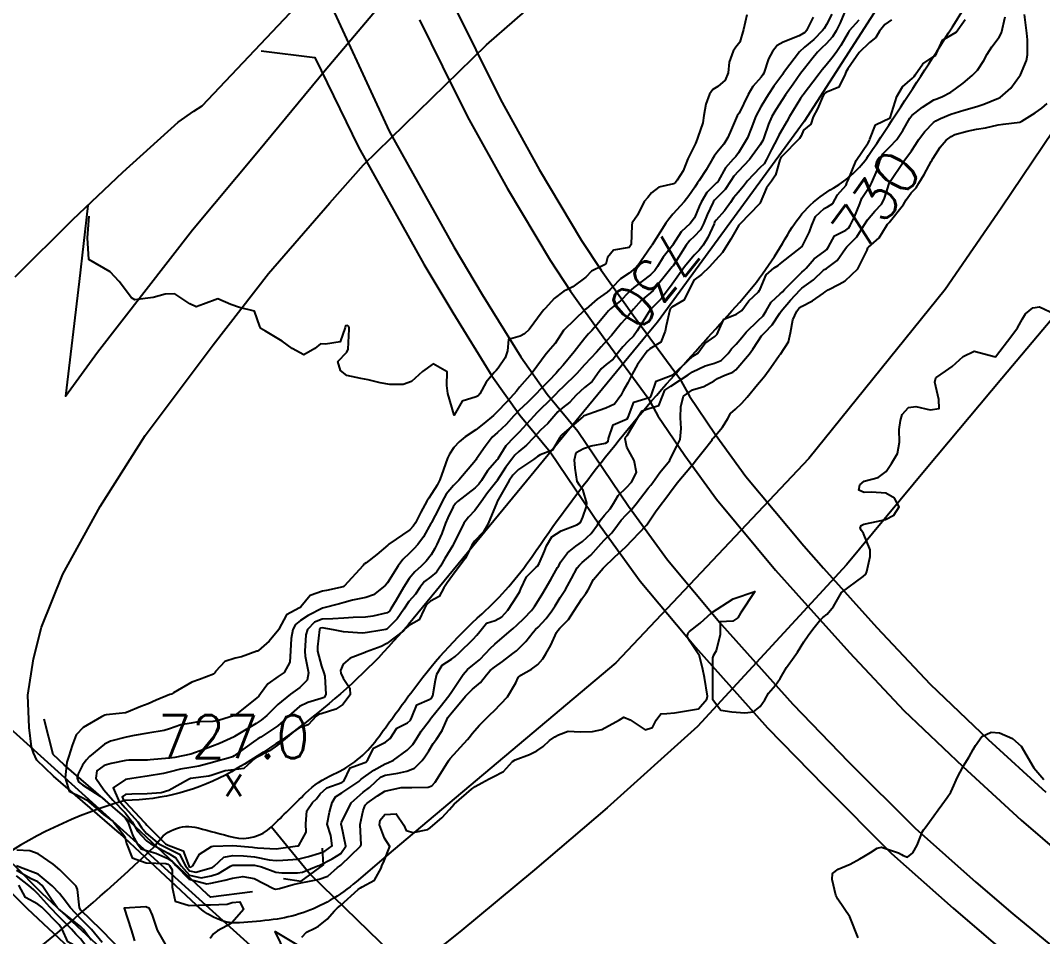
# Model space of a CAD drawing. Header units: metres. Extents: x 307586 to 320046, y 7427249 to 7434250.
# Drawn here: x 315999 to 316093.6, y 7432883.8 to 7432968.6 of the extents above; entities that cross this region are included whole.
import ezdxf
from ezdxf.enums import TextEntityAlignment as Align

# ---------------------------------------------------------------- set-up
doc = ezdxf.new("R2010")
doc.units = ezdxf.units.M
doc.header["$MEASUREMENT"] = 0
for name, color, linetype in [('Area', 45, 'Continuous'), ('Cotas', 45, 'Continuous'), ('Curvas de Nivel 1m', 11, 'Continuous'), ('Curvas de Nivel 5m', 15, 'Continuous'), ('Hidrografia', 140, 'Continuous'), ('Pontes_Viadutos_Tubos', 190, 'Continuous'), ('Pontos Cotados', 45, 'Continuous'), ('TEXTO', 45, 'Continuous'), ('Vias Primárias', 230, 'Continuous')]:
    doc.layers.add(name, color=color, linetype=linetype)
doc.styles.add('Style-STANDARD', font='STANDARD.shx')

# ---------------------------------------------------------------- blocks, each defined once
blk = doc.blocks.new('ELVTXT_131')
at = {"layer": 'Pontos Cotados', "linetype": 'Continuous', "style": 'Style-STANDARD'}
for s, height, p in [('727.0', 4, (0, 4)), ('x', 3, (0, 0))]:
    blk.add_text(s, height=height, dxfattribs=at).set_placement(p, align=Align.MIDDLE_CENTER)

msp = doc.modelspace()

# ---------------------------------------------------------------- linework, layer by layer
at = {"layer": 'Area'}
msp.add_polyline3d([(315998.562, 7432944.835, 732.86), (316003.899, 7432950.152, 733.128), (316008.526, 7432954.516, 733.019), (316013.637, 7432959.156, 733.332), (316015.072, 7432960.154, 733.315), (316015.837, 7432960.657, 733.341), (316025.599, 7432971.014, 742.297)], dxfattribs=at)
at = {"layer": 'Curvas de Nivel 1m', "flags": 128}
for points, elevation in [([(316074.1, 7432969.151), (316073.621, 7432968.189), (316073.415, 7432967.823), (316073.261, 7432967.624), (316072.439, 7432966.797), (316071.597, 7432966.09), (316071.125, 7432965.647), (316069.741, 7432963.834), (316069.623, 7432963.669), (316069.601, 7432963.641), (316069.572, 7432963.601), (316068.744, 7432962.49), (316068.215, 7432961.683), (316067.961, 7432961.264), (316067.532, 7432960.573), (316067.073, 7432959.697), (316066.652, 7432958.557), (316066.308, 7432957.708), (316065.479, 7432956.324), (316065.223, 7432955.975), (316064.975, 7432955.725), (316064.266, 7432954.931), (316063.617, 7432953.738), (316063.555, 7432953.635), (316063.45, 7432953.534), (316062.546, 7432952.64), (316062.02, 7432951.754), (316061.846, 7432951.329), (316061.408, 7432950.287), (316060.997, 7432949.766), (316060.178, 7432948.992), (316059.406, 7432947.79), (316059.372, 7432947.74), (316058.492, 7432946.668), (316057.99, 7432945.804), (316057.738, 7432945.418), (316057.345, 7432945.019), (316055.781, 7432943.833), (316055.532, 7432943.634), (316055.327, 7432943.416), (316054.546, 7432942.616), (316053.63, 7432941.857), (316053.461, 7432941.698), (316053.299, 7432941.501), (316052.564, 7432940.593), (316051.91, 7432939.874), (316051.61, 7432939.544), (316051.272, 7432939.15), (316050.702, 7432938.448), (316050.278, 7432937.895), (316049.241, 7432936.67), (316048.885, 7432936.265), (316048.592, 7432935.916), (316047.932, 7432935.217), (316047.218, 7432934.485), (316046.688, 7432933.938), (316045.946, 7432933.205), (316045.191, 7432932.488), (316044.924, 7432932.225), (316044.69, 7432931.965), (316043.973, 7432931.174), (316043.167, 7432930.414), (316042.932, 7432930.215), (316042.695, 7432929.985), (316042.023, 7432929.119), (316041.243, 7432927.999), (316041.199, 7432927.933), (316041.131, 7432927.836), (316039.615, 7432926.022), (316039.108, 7432925.508), (316038.434, 7432924.703), (316038.061, 7432924.04), (316037.745, 7432923.382), (316037.063, 7432922.077), (316037.055, 7432922.059), (316036.344, 7432920.763), (316035.795, 7432920.062), (316035.434, 7432919.669), (316035.031, 7432919.261), (316034.434, 7432918.667), (316033.998, 7432918.085), (316032.997, 7432916.517), (316032.81, 7432916.287), (316032.614, 7432916.104), (316031.691, 7432915.408), (316030.983, 7432915.145), (316029.753, 7432914.911), (316028.978, 7432914.697), (316028.558, 7432914.574), (316026.973, 7432914.17), (316025.661, 7432913.484), (316024.955, 7432913.026), (316024.488, 7432912.659), (316024.252, 7432912.2), (316024.094, 7432911.362), (316024.024, 7432910.203), (316023.962, 7432909.149), (316023.451, 7432908.212), (316022.889, 7432907.827), (316021.938, 7432907.173), (316021.239, 7432906.236), (316021.085, 7432906.024), (316020.869, 7432905.817), (316018.907, 7432904.269), (316018.843, 7432904.239), (316017.371, 7432903.751), (316016.837, 7432903.66), (316015.49, 7432903.65), (316014.835, 7432903.519), (316013.871, 7432903.362), (316012.829, 7432902.996), (316012.342, 7432902.831), (316010.825, 7432902.594), (316009.571, 7432902.379), (316008.821, 7432902.208), (316007.37, 7432901.852), (316006.814, 7432901.568), (316005.437, 7432900.424), (316005.125, 7432900.099), (316004.791, 7432899.64), (316004.379, 7432898.836), (316004.296, 7432898.437), (316004.408, 7432898.074), (316004.767, 7432897.813), (316006.413, 7432896.757), (316006.754, 7432896.481), (316006.837, 7432896.409), (316008.728, 7432894.755), (316008.978, 7432894.386), (316009.426, 7432893.095), (316009.829, 7432892.373), (316010.222, 7432891.891), (316010.697, 7432891.726), (316011.554, 7432891.492), (316012.689, 7432890.99), (316013.09, 7432890.737), (316013.4, 7432890.329), (316014.664, 7432889.069), (316016.293, 7432888.659), (316016.659, 7432888.698), (316017.962, 7432888.978), (316018.666, 7432889.17), (316019.61, 7432889.314), (316020.666, 7432889.145), (316022.456, 7432888.222), (316022.652, 7432888.136), (316023.004, 7432888.215), (316024.259, 7432888.596), (316024.66, 7432888.664), (316025.926, 7432888.916), (316026.667, 7432889.083), (316027.482, 7432889.351), (316028.385, 7432890.153), (316028.556, 7432890.279), (316028.685, 7432890.368), (316030.493, 7432892.123), (316030.566, 7432892.261), (316030.482, 7432894.124), (316030.746, 7432895.423), (316030.939, 7432895.93), (316031.119, 7432896.116), (316032.068, 7432896.798), (316032.764, 7432897.224), (316034.257, 7432897.567), (316034.768, 7432897.574), (316035.266, 7432897.567), (316036.768, 7432897.592), (316037.114, 7432897.702), (316037.419, 7432898.044), (316037.938, 7432898.886), (316038.653, 7432900.031), (316038.712, 7432900.123), (316038.805, 7432900.253), (316040.413, 7432902.006), (316040.599, 7432902.231), (316040.831, 7432902.546), (316041.506, 7432903.33), (316042.154, 7432903.987), (316042.508, 7432904.332), (316042.86, 7432904.659), (316044.114, 7432905.961), (316044.886, 7432907.259), (316045.092, 7432907.746), (316045.338, 7432907.946), (316046.327, 7432908.511), (316046.908, 7432908.958), (316047.376, 7432909.465), (316047.653, 7432909.923), (316048.099, 7432910.75), (316048.636, 7432911.913), (316048.757, 7432912.101), (316048.949, 7432912.298), (316049.756, 7432913.103), (316050.235, 7432913.891), (316050.984, 7432915.024), (316051.357, 7432915.509), (316051.555, 7432915.874), (316052.065, 7432916.807), (316052.945, 7432917.861), (316052.977, 7432917.897), (316053.014, 7432917.932), (316053.989, 7432918.885), (316055.043, 7432919.84), (316056.943, 7432921.812), (316056.999, 7432921.876), (316057.065, 7432921.968), (316057.8, 7432923.085), (316058.316, 7432923.798), (316058.66, 7432924.231), (316059.103, 7432924.822), (316059.817, 7432925.779), (316061.129, 7432927.339), (316061.324, 7432927.565), (316061.476, 7432927.757), (316062.215, 7432928.681), (316063.029, 7432929.741), (316063.083, 7432929.822), (316063.165, 7432929.915), (316063.996, 7432930.911), (316064.475, 7432931.727), (316064.73, 7432932.185), (316065.196, 7432932.593), (316065.79, 7432933.125), (316066.287, 7432933.704), (316067.225, 7432934.864), (316067.606, 7432935.31), (316067.925, 7432935.683), (316068.48, 7432936.438), (316069.252, 7432937.544), (316069.353, 7432937.668), (316070.114, 7432938.814), (316070.29, 7432939.655), (316070.492, 7432940.849), (316070.878, 7432941.646), (316071.06, 7432941.89), (316071.31, 7432942.084), (316072.332, 7432942.615), (316073.329, 7432943.333), (316073.494, 7432943.455), (316073.786, 7432943.615), (316074.797, 7432944.147), (316075.342, 7432944.477), (316076.52, 7432945.582), (316077.37, 7432947.3), (316077.435, 7432947.507), (316077.497, 7432947.569), (316078.504, 7432948.441), (316079.163, 7432949.552), (316079.261, 7432949.695), (316079.406, 7432949.855), (316080.744, 7432951.53), (316080.998, 7432951.958), (316081.439, 7432952.62), (316081.902, 7432953.059), (316082.163, 7432953.513), (316082.65, 7432954.319), (316083.316, 7432955.502), (316083.369, 7432955.606), (316083.476, 7432955.803), (316084.131, 7432956.849), (316084.702, 7432957.488), (316085.151, 7432957.83), (316085.501, 7432957.993), (316086.649, 7432958.319), (316087.509, 7432958.489), (316088.331, 7432958.622), (316089.515, 7432958.894), (316089.97, 7432958.969), (316091.519, 7432959.162), (316091.682, 7432959.238), (316091.931, 7432959.396), (316092.913, 7432960.003), (316093.533, 7432960.436), (316094.023, 7432960.89)], 731), ([(316066.257, 7432969.087), (316065.942, 7432967.715), (316065.601, 7432966.563), (316065.242, 7432966.078), (316064.982, 7432965.726), (316064.621, 7432964.691), (316064.525, 7432963.73), (316064.254, 7432963.042), (316063.554, 7432962.448), (316063.115, 7432962.179), (316062.805, 7432961.747), (316062.464, 7432960.82), (316062.282, 7432959.752), (316062.173, 7432959.093), (316061.727, 7432957.758), (316061.663, 7432957.587), (316061.487, 7432957.183), (316060.783, 7432955.77), (316060.343, 7432954.658), (316059.814, 7432953.785), (316059.659, 7432953.578), (316059.448, 7432953.438), (316058.111, 7432953.136), (316057.435, 7432952.596), (316057.077, 7432952.166), (316056.756, 7432951.82), (316056.132, 7432950.551), (316055.652, 7432949.836), (316055.609, 7432949.628), (316055.554, 7432947.837), (316055.37, 7432947.563), (316053.913, 7432947.309), (316053.36, 7432946.613), (316053.197, 7432946.019), (316052.904, 7432945.864), (316051.87, 7432945.353), (316051.342, 7432944.809), (316050.161, 7432943.898), (316049.594, 7432943.641), (316049.327, 7432943.497), (316048.413, 7432942.823), (316047.607, 7432941.927), (316047.458, 7432941.772), (316047.299, 7432941.581), (316046.095, 7432939.948), (316045.676, 7432939.555), (316045.274, 7432939.339), (316044.195, 7432939.045), (316044.088, 7432937.972), (316043.885, 7432937.335), (316043.237, 7432936.365), (316043.067, 7432936.149), (316042.877, 7432935.984), (316042.124, 7432935.091), (316041.539, 7432933.997), (316041.385, 7432933.824), (316041.209, 7432933.726), (316039.898, 7432933.324), (316039.183, 7432932.03), (316038.584, 7432934.036), (316038.492, 7432934.765), (316038.526, 7432936.037), (316037.24, 7432936.765), (316036.234, 7432936.065), (316035.223, 7432935.132), (316034.445, 7432934.863), (316033.22, 7432934.852), (316032.315, 7432935.016), (316031.225, 7432935.313), (316030.519, 7432935.424), (316029.229, 7432935.714), (316028.656, 7432936.156), (316028.392, 7432937.008), (316029.25, 7432937.851), (316029.357, 7432938.148), (316029.453, 7432939.975), (316029.445, 7432940.148), (316029.4, 7432940.264), (316029.285, 7432940.343), (316029.124, 7432940.312), (316029.083, 7432940.152), (316028.608, 7432938.811), (316027.259, 7432938.607), (316026.81, 7432938.626), (316026.281, 7432938.185), (316025.247, 7432937.599), (316024.184, 7432938.211), (316023.263, 7432938.887), (316021.722, 7432939.79), (316021.28, 7432940.057), (316021.172, 7432940.242), (316020.695, 7432941.648), (316019.3, 7432941.996), (316018.518, 7432942.278), (316017.308, 7432942.792), (316015.971, 7432942.31), (316015.3, 7432942.07), (316014.698, 7432942.326), (316013.312, 7432943.258), (316012.442, 7432943.219), (316011.308, 7432942.906), (316009.629, 7432942.708), (316009.308, 7432942.874), (316008.175, 7432944.401), (316007.336, 7432945.291), (316005.353, 7432946.44), (316005.23, 7432948.441), (316005.403, 7432950.44)], 733), ([(316072.392, 7432968.872), (316071.783, 7432967.638), (316071.708, 7432967.543), (316071.611, 7432967.463), (316071.087, 7432967.127), (316069.602, 7432966.545), (316069.04, 7432966.234), (316068.619, 7432965.68), (316068.263, 7432965.006), (316067.814, 7432963.688), (316067.735, 7432963.524), (316067.567, 7432963.313), (316066.801, 7432962.455), (316066.379, 7432961.707), (316065.525, 7432959.977), (316065.427, 7432959.818), (316065.365, 7432959.722), (316064.792, 7432958.439), (316064.497, 7432957.73), (316064.114, 7432957.106), (316063.479, 7432956.33), (316063.221, 7432955.998), (316063.068, 7432955.744), (316062.484, 7432954.729), (316061.836, 7432953.756), (316061.681, 7432953.526), (316061.444, 7432953.148), (316060.879, 7432952.321), (316060.436, 7432951.775), (316059.411, 7432950.627), (316059.016, 7432950.184), (316058.743, 7432949.797), (316058.216, 7432948.976), (316057.479, 7432947.809), (316057.441, 7432947.74), (316057.371, 7432947.612), (316056.147, 7432945.828), (316055.346, 7432945.181), (316054.546, 7432944.643), (316053.792, 7432943.855), (316053.572, 7432943.615), (316053.326, 7432943.425), (316052.411, 7432942.775), (316051.377, 7432941.879), (316051.34, 7432941.842), (316051.302, 7432941.801), (316049.307, 7432939.91), (316049.298, 7432939.894), (316049.282, 7432939.876), (316048.506, 7432938.676), (316047.857, 7432937.924), (316047.581, 7432937.595), (316047.245, 7432937.112), (316046.373, 7432935.943), (316045.22, 7432934.63), (316044.929, 7432934.249), (316044.701, 7432933.965), (316043.978, 7432933.195), (316043.189, 7432932.357), (316043.001, 7432932.167), (316042.794, 7432931.984), (316041.916, 7432931.252), (316041.17, 7432930.684), (316040.187, 7432930.015), (316039.618, 7432929.561), (316039.148, 7432929.036), (316038.742, 7432928.431), (316038.551, 7432928.036), (316038.171, 7432926.991), (316037.833, 7432926.043), (316037.595, 7432925.558), (316037.1, 7432924.765), (316036.814, 7432924.334), (316036.652, 7432924.054), (316036.089, 7432923.049), (316035.576, 7432922.065), (316035.385, 7432921.741), (316035.056, 7432921.414), (316033.136, 7432920.099), (316033.087, 7432920.055), (316033.042, 7432920.008), (316032.01, 7432919.129), (316031.017, 7432918.37), (316030.881, 7432918.256), (316030.763, 7432918.124), (316028.993, 7432916.187), (316028.971, 7432916.172), (316028.907, 7432916.151), (316027.349, 7432915.807), (316026.989, 7432915.742), (316025.843, 7432915.323), (316024.974, 7432914.275), (316024.849, 7432914.192), (316023.642, 7432913.531), (316022.957, 7432912.22), (316022.942, 7432912.178), (316022.062, 7432911.098), (316021.049, 7432910.239), (316020.969, 7432910.193), (316020.922, 7432910.169), (316019.506, 7432909.669), (316018.912, 7432909.545), (316017.96, 7432909.226), (316017.098, 7432908.288), (316017.016, 7432908.164), (316016.89, 7432908.039), (316015.618, 7432907.57), (316014.883, 7432907.312), (316013.211, 7432906.335), (316013, 7432906.209), (316012.87, 7432906.157), (316011.582, 7432905.633), (316010.857, 7432905.319), (316010.17, 7432905.053), (316008.845, 7432904.498), (316008.766, 7432904.469), (316008.164, 7432904.397), (316006.975, 7432904.275), (316006.841, 7432904.247), (316006.538, 7432904.111), (316004.83, 7432903.111), (316004.201, 7432902.439), (316003.825, 7432901.457), (316003.502, 7432900.45), (316003.34, 7432899.907), (316003.163, 7432898.454), (316003.537, 7432897.224), (316004.755, 7432896.635), (316005.149, 7432896.426), (316006.733, 7432895.063), (316007.621, 7432894.401), (316008.709, 7432893.011), (316008.825, 7432892.509), (316008.844, 7432892.388), (316009.365, 7432891.055), (316010.685, 7432890.591), (316012.503, 7432890.523), (316012.684, 7432890.462), (316012.759, 7432890.414), (316012.822, 7432890.338), (316013.072, 7432889.939), (316013.067, 7432888.334), (316013.344, 7432887.034), (316014.636, 7432886.653), (316016.225, 7432886.706), (316016.637, 7432886.694), (316018.15, 7432886.762), (316018.639, 7432886.923), (316019.348, 7432886.968), (316019.669, 7432886.254), (316018.621, 7432885.076), (316018.13, 7432884.763), (316017.265, 7432884.283), (316016.894, 7432884.002), (316016.602, 7432883.593)], 732), ([(316076.606, 7432968.607), (316075.728, 7432967.598), (316075.611, 7432967.422), (316074.944, 7432966.262), (316074.502, 7432965.611), (316074.123, 7432965.079), (316073.581, 7432964.415), (316073.217, 7432963.983), (316072.95, 7432963.626), (316072.354, 7432962.84), (316071.545, 7432961.804), (316071.477, 7432961.708), (316071.429, 7432961.642), (316071.229, 7432961.333), (316070.2, 7432959.66), (316069.958, 7432959.221), (316069.505, 7432958.476), (316069.219, 7432957.951), (316069.092, 7432957.674), (316068.534, 7432956.628), (316068.062, 7432955.684), (316067.848, 7432955.307), (316067.465, 7432954.935), (316066.306, 7432953.707), (316065.945, 7432953.213), (316065.437, 7432952.632), (316065.016, 7432952.137), (316064.729, 7432951.727), (316064.191, 7432950.957), (316063.406, 7432950.093), (316063.266, 7432949.88), (316063.211, 7432949.742), (316062.654, 7432948.477), (316062.203, 7432947.752), (316061.835, 7432947.289), (316061.364, 7432946.834), (316060.47, 7432945.773), (316059.336, 7432944.146), (316059.182, 7432943.943), (316059.072, 7432943.793), (316058.321, 7432942.797), (316057.333, 7432941.81), (316057.317, 7432941.796), (316057.303, 7432941.768), (316056.101, 7432939.828), (316055.756, 7432939.352), (316055.268, 7432938.865), (316054.76, 7432938.346), (316054.38, 7432937.849), (316053.881, 7432937.219), (316053.241, 7432936.714), (316052.779, 7432936.324), (316052.446, 7432935.868), (316051.94, 7432935.159), (316051.22, 7432934.596), (316050.447, 7432933.891), (316049.864, 7432933.239), (316049.195, 7432932.703), (316048.76, 7432932.343), (316048.384, 7432931.918), (316047.831, 7432931.269), (316047.17, 7432930.64), (316046.496, 7432929.94), (316045.854, 7432929.248), (316045.144, 7432928.669), (316044.775, 7432928.327), (316044.496, 7432927.966), (316043.919, 7432927.178), (316043.147, 7432925.98), (316043.112, 7432925.93), (316042.267, 7432924.823), (316041.662, 7432923.994), (316041.433, 7432923.651), (316041.081, 7432923.207), (316040.488, 7432922.592), (316040.068, 7432922.015), (316039.11, 7432920.095), (316039.081, 7432920.029), (316039.065, 7432920.007), (316039.042, 7432919.967), (316038.296, 7432918.765), (316037.905, 7432918.041), (316037.549, 7432917.503), (316037.003, 7432917.065), (316036.435, 7432916.619), (316035.993, 7432916.06), (316035.58, 7432915.471), (316034.98, 7432914.769), (316034.502, 7432914.077), (316033.882, 7432913.164), (316032.945, 7432912.23), (316032.858, 7432912.187), (316032.279, 7432912.107), (316031.135, 7432911.924), (316030.941, 7432911.885), (316030.665, 7432911.849), (316028.941, 7432911.958), (316027.994, 7432912.159), (316026.946, 7432912.344), (316026.811, 7432912.306), (316026.715, 7432912.172), (316026.51, 7432910.592), (316026.533, 7432910.174), (316026.902, 7432908.786), (316027.12, 7432908.168), (316027.202, 7432907.854), (316027.303, 7432906.166), (316027.136, 7432905.902), (316026.869, 7432905.79), (316025.62, 7432905.428), (316024.862, 7432905.053), (316023.858, 7432904.205), (316023.358, 7432903.699), (316022.839, 7432903.262), (316022.22, 7432902.838), (316021.277, 7432902.235), (316021.002, 7432902.058), (316020.82, 7432901.937), (316019.621, 7432901.067), (316018.805, 7432900.479), (316018.667, 7432900.408), (316018.255, 7432900.275), (316017.107, 7432899.978), (316016.797, 7432899.888), (316015.556, 7432899.537), (316014.789, 7432899.413), (316013.85, 7432899.261), (316012.782, 7432898.969), (316012.275, 7432898.851), (316010.777, 7432898.618), (316010.553, 7432898.586), (316009.339, 7432898.382), (316008.772, 7432898.303), (316007.626, 7432897.54), (316008.115, 7432896.396), (316008.742, 7432895.69), (316009.887, 7432894.373), (316010.225, 7432893.874), (316010.712, 7432893.318), (316011.833, 7432892.349), (316012.699, 7432891.912), (316013.752, 7432891.382), (316014.312, 7432890.316), (316014.676, 7432889.837), (316015.254, 7432889.725), (316016.68, 7432890.119), (316016.802, 7432890.168), (316016.971, 7432890.287), (316017.87, 7432891.099), (316018.693, 7432891.276), (316019.678, 7432891.24), (316020.692, 7432891.15), (316022.041, 7432890.875), (316022.689, 7432890.8), (316023.303, 7432890.825), (316024.69, 7432890.936), (316025.697, 7432891.176), (316026.696, 7432891.474), (316027.201, 7432891.662), (316027.868, 7432892.158), (316027.754, 7432893.123), (316027.423, 7432894.163), (316027.62, 7432895.285), (316027.881, 7432896.159), (316028.201, 7432896.713), (316028.762, 7432897.065), (316030.341, 7432898.126), (316030.571, 7432898.328), (316030.779, 7432898.497), (316031.726, 7432899.173), (316032.798, 7432899.757), (316033.045, 7432899.85), (316033.54, 7432900.089), (316034.812, 7432901.016), (316035.335, 7432901.548), (316035.677, 7432902.061), (316036.128, 7432902.762), (316036.848, 7432903.742), (316036.977, 7432903.923), (316037.069, 7432904.048), (316037.879, 7432905.024), (316038.675, 7432906.032), (316038.752, 7432906.153), (316038.876, 7432906.35), (316040.015, 7432908.013), (316040.416, 7432908.491), (316040.906, 7432908.888), (316041.522, 7432909.385), (316042.096, 7432909.988), (316042.487, 7432910.425), (316042.931, 7432910.82), (316044.267, 7432911.96), (316044.619, 7432912.283), (316044.952, 7432912.587), (316045.656, 7432913.249), (316046.32, 7432913.937), (316046.601, 7432914.31), (316046.983, 7432914.91), (316047.364, 7432915.552), (316047.582, 7432915.924), (316048.114, 7432916.806), (316048.74, 7432917.913), (316048.839, 7432918.089), (316049.02, 7432918.405), (316049.661, 7432919.273), (316050.416, 7432919.889), (316051.047, 7432920.326), (316051.854, 7432921.073), (316052.429, 7432921.866), (316052.667, 7432922.266), (316053.076, 7432922.763), (316053.594, 7432923.346), (316053.91, 7432923.852), (316054.349, 7432924.598), (316055.108, 7432925.324), (316055.576, 7432925.833), (316056.031, 7432926.735), (316055.831, 7432927.83), (316055.151, 7432929.068), (316054.992, 7432929.842), (316055.026, 7432929.98), (316055.166, 7432930.147), (316056.174, 7432931.825), (316056.57, 7432932.442), (316057.195, 7432932.637), (316058.091, 7432932.91), (316058.458, 7432933.798), (316058.665, 7432934.349), (316059.222, 7432934.725), (316060.82, 7432935.766), (316061.236, 7432936.051), (316062.407, 7432936.582), (316063.244, 7432936.834), (316063.878, 7432937.102), (316064.516, 7432937.727), (316064.83, 7432938.153), (316065.266, 7432938.609), (316065.779, 7432939.209), (316066.177, 7432939.707), (316067.294, 7432940.786), (316067.758, 7432941.226), (316068.046, 7432941.683), (316068.51, 7432942.483), (316069.327, 7432943.249), (316069.544, 7432943.452), (316069.744, 7432943.664), (316071.349, 7432945.255), (316071.55, 7432945.439), (316071.734, 7432945.636), (316072.487, 7432946.503), (316073.368, 7432947.145), (316073.64, 7432947.348), (316073.797, 7432947.616), (316074.372, 7432948.627), (316075.396, 7432949.16), (316075.657, 7432949.338), (316075.823, 7432949.594), (316076.22, 7432950.397), (316076.691, 7432951.581), (316076.902, 7432952.106), (316077.443, 7432952.941), (316077.701, 7432953.316), (316077.825, 7432953.566), (316078.31, 7432954.716), (316078.556, 7432955.559), (316078.83, 7432956.206), (316079.486, 7432956.867), (316080.134, 7432957.54), (316080.669, 7432958.369), (316081.334, 7432959.523), (316081.525, 7432959.752), (316082.504, 7432960.54), (316083.54, 7432961.204), (316083.744, 7432961.294), (316084.283, 7432961.493), (316085.11, 7432961.924), (316085.554, 7432962.236), (316086.262, 7432962.77), (316087.094, 7432963.457), (316087.578, 7432963.973), (316088.18, 7432964.851), (316088.489, 7432965.441), (316088.92, 7432966.117), (316089.609, 7432967.023), (316089.812, 7432967.427), (316090.143, 7432968.914)], 729), ([(316079.629, 7432968.619), (316079.002, 7432968.177), (316078.528, 7432967.561), (316078.173, 7432966.999), (316077.603, 7432966.531), (316076.629, 7432965.584), (316075.578, 7432964.074), (316075.41, 7432963.767), (316075.345, 7432963.602), (316074.774, 7432962.388), (316073.547, 7432961.884), (316073.397, 7432961.769), (316073.322, 7432961.622), (316072.772, 7432960.386), (316072.377, 7432959.631), (316072.173, 7432958.974), (316071.505, 7432958.421), (316071.261, 7432957.879), (316071.126, 7432957.646), (316069.476, 7432955.968), (316069.351, 7432955.794), (316069.309, 7432955.672), (316068.904, 7432954.23), (316068.529, 7432953.679), (316068.064, 7432953.064), (316067.497, 7432951.689), (316067.468, 7432951.644), (316067.422, 7432951.601), (316065.592, 7432949.717), (316065.505, 7432949.615), (316065.398, 7432949.408), (316064.782, 7432948.326), (316064.403, 7432947.73), (316064.007, 7432947.093), (316063.359, 7432946.369), (316063.053, 7432946.046), (316062.779, 7432945.746), (316062.039, 7432945.06), (316061.341, 7432944.534), (316060.96, 7432943.766), (316060.428, 7432942.661), (316059.306, 7432942.012), (316059.181, 7432941.915), (316059.117, 7432941.792), (316058.798, 7432940.285), (316058.685, 7432939.796), (316058.292, 7432938.776), (316057.258, 7432938.158), (316057.072, 7432937.997), (316056.926, 7432937.815), (316056.124, 7432936.709), (316055.645, 7432935.834), (316055.225, 7432935.031), (316054.797, 7432934.265), (316054.578, 7432933.846), (316053.992, 7432933.061), (316053.195, 7432932.689), (316052.593, 7432932.465), (316051.184, 7432931.96), (316051.138, 7432931.926), (316051.086, 7432931.881), (316049.166, 7432930.228), (316049.007, 7432930.069), (316048.907, 7432929.913), (316048.276, 7432928.789), (316047.139, 7432928.357), (316046.87, 7432928.201), (316046.52, 7432927.939), (316045.123, 7432927.002), (316044.608, 7432926.475), (316044.271, 7432925.968), (316043.152, 7432924.038), (316043.132, 7432923.979), (316043.127, 7432923.945), (316043.091, 7432923.856), (316042.543, 7432922.513), (316042.306, 7432921.988), (316041.854, 7432921.193), (316041.047, 7432920.372), (316040.809, 7432920.004), (316040.231, 7432918.805), (316039.622, 7432918.021), (316039.005, 7432917.195), (316038.526, 7432916.507), (316038.222, 7432916.038), (316037.779, 7432915.248), (316036.98, 7432914.797), (316036.59, 7432914.441), (316036.387, 7432914.056), (316035.924, 7432913.094), (316034.95, 7432912.532), (316034.709, 7432912.312), (316034.495, 7432912.077), (316032.931, 7432910.877), (316032.416, 7432910.617), (316031.044, 7432910.119), (316030.96, 7432910.082), (316030.922, 7432910.066), (316029.534, 7432909.521), (316028.905, 7432908.972), (316028.643, 7432908.406), (316028.682, 7432908.152), (316028.888, 7432907.694), (316029.505, 7432906.766), (316029.551, 7432906.14), (316028.864, 7432905.237), (316028.211, 7432904.805), (316026.855, 7432904.389), (316026.683, 7432904.344), (316026.401, 7432904.175), (316025.648, 7432903.375), (316024.836, 7432903.071), (316024.31, 7432902.718), (316023.731, 7432902.206), (316022.815, 7432901.465), (316022.079, 7432900.959), (316020.804, 7432900.306), (316020.726, 7432900.241), (316019.722, 7432899.323), (316018.787, 7432899.191), (316017.974, 7432899.089), (316016.779, 7432898.69), (316016.458, 7432898.613), (316014.774, 7432898.385), (316014.714, 7432898.37), (316014.575, 7432898.313), (316012.762, 7432897.295), (316012.043, 7432897.065), (316010.759, 7432896.97), (316009.335, 7432896.958), (316008.758, 7432896.92), (316008.443, 7432896.706), (316008.579, 7432896.392), (316008.75, 7432896.191), (316010.489, 7432894.364), (316010.594, 7432894.234), (316010.72, 7432894.08), (316012.464, 7432892.342), (316012.702, 7432892.237), (316014.083, 7432891.706), (316014.627, 7432890.311), (316014.682, 7432890.222), (316014.788, 7432890.202), (316014.992, 7432890.307), (316015.6, 7432891.395), (316016.701, 7432892.098), (316016.863, 7432892.127), (316018.702, 7432892.179), (316020.503, 7432892.045), (316020.701, 7432892.022), (316020.96, 7432891.978), (316022.699, 7432891.873), (316024.67, 7432892.158), (316024.703, 7432892.164), (316024.724, 7432892.168), (316024.788, 7432892.189), (316025.483, 7432893.421), (316025.435, 7432894.183), (316025.523, 7432895.404), (316026.066, 7432896.177), (316026.43, 7432896.499), (316026.761, 7432896.977), (316027.387, 7432897.544), (316028.772, 7432898.015), (316028.952, 7432898.147), (316029.558, 7432899.372), (316030.799, 7432899.844), (316030.997, 7432899.921), (316031.179, 7432900.116), (316031.718, 7432901.207), (316032.819, 7432901.755), (316033.262, 7432902.093), (316033.876, 7432903.046), (316034.845, 7432903.54), (316035.125, 7432903.791), (316035.238, 7432904.066), (316035.709, 7432905.217), (316036.869, 7432905.703), (316037.081, 7432905.838), (316037.181, 7432906.047), (316037.426, 7432907.506), (316037.575, 7432908.043), (316038.055, 7432908.89), (316038.914, 7432909.448), (316039.251, 7432909.692), (316039.622, 7432910.02), (316040.936, 7432911.293), (316041.28, 7432911.657), (316041.538, 7432911.994), (316042.168, 7432912.774), (316042.959, 7432913.024), (316043.572, 7432913.363), (316044.121, 7432913.963), (316044.986, 7432915.29), (316045.232, 7432915.706), (316045.343, 7432915.946), (316045.872, 7432917.074), (316046.72, 7432917.933), (316046.881, 7432918.065), (316047.019, 7432918.311), (316047.516, 7432919.445), (316047.708, 7432919.923), (316048.195, 7432920.775), (316049.057, 7432921.324), (316050.524, 7432921.888), (316050.852, 7432922.098), (316051.074, 7432922.595), (316051.399, 7432923.566), (316051.452, 7432923.876), (316051.105, 7432925.046), (316050.773, 7432925.548), (316050.547, 7432925.888), (316050.358, 7432927.124), (316050.315, 7432927.892), (316050.453, 7432928.58), (316051.149, 7432928.937), (316051.849, 7432929.176), (316053.157, 7432929.441), (316053.412, 7432929.605), (316053.463, 7432929.857), (316053.882, 7432931.147), (316055.181, 7432931.697), (316055.278, 7432931.839), (316055.803, 7432933.232), (316057.211, 7432933.651), (316057.333, 7432933.687), (316057.381, 7432933.808), (316057.845, 7432935.185), (316059.232, 7432935.7), (316059.423, 7432935.787), (316061.25, 7432937.492), (316061.417, 7432937.592), (316061.725, 7432937.755), (316062.364, 7432938.652), (316063.276, 7432939.303), (316063.49, 7432939.528), (316063.59, 7432939.737), (316064.116, 7432940.91), (316065.299, 7432941.372), (316065.794, 7432941.713), (316066.418, 7432942.602), (316067.329, 7432943.459), (316067.433, 7432943.587), (316067.481, 7432943.689), (316068.023, 7432945.006), (316068.771, 7432945.676), (316069.133, 7432945.894), (316069.357, 7432946.078), (316071.373, 7432947.64), (316072.043, 7432948.984), (316072.271, 7432949.631), (316072.614, 7432950.425), (316073.418, 7432951.166), (316073.724, 7432951.313), (316074.193, 7432951.612), (316074.622, 7432952.421), (316075.449, 7432953.333), (316075.503, 7432953.549), (316075.525, 7432953.599), (316075.638, 7432953.781), (316076.367, 7432955.587), (316077.49, 7432957.249), (316077.595, 7432957.466), (316077.625, 7432957.569), (316078.159, 7432958.918), (316079.523, 7432959.55), (316080.14, 7432961.541), (316080.665, 7432962.425), (316081.568, 7432963.208), (316081.727, 7432963.362), (316081.838, 7432963.517), (316082.532, 7432964.562), (316083.59, 7432965.255), (316083.725, 7432965.365), (316083.791, 7432965.498), (316084.366, 7432966.732), (316085.613, 7432967.48), (316086.458, 7432968.64)], 728), ([(316025.074, 7432883.718), (316025.52, 7432884.181), (316026.264, 7432884.526), (316026.618, 7432884.722), (316027.409, 7432885.378), (316028.093, 7432886.155), (316028.369, 7432886.42), (316028.638, 7432886.636), (316030.285, 7432888.126), (316030.496, 7432888.281), (316030.657, 7432888.367), (316031.802, 7432888.973), (316032.406, 7432890.103), (316032.481, 7432890.306), (316032.69, 7432890.761), (316033.203, 7432892.093), (316032.715, 7432892.884), (316032.254, 7432894.105), (316032.314, 7432894.527), (316032.742, 7432895.05), (316033.787, 7432895.128), (316034.504, 7432894.073), (316034.726, 7432893.587), (316035.39, 7432893.397), (316036.727, 7432893.684), (316036.952, 7432893.825), (316037.198, 7432894.045), (316038.027, 7432894.75), (316038.748, 7432895.529), (316039.178, 7432896.024), (316040.767, 7432897.395), (316041.121, 7432897.645), (316041.736, 7432897.99), (316042.404, 7432898.359), (316042.782, 7432898.559), (316043.722, 7432899.033), (316044.565, 7432899.954), (316044.805, 7432900.116), (316046.144, 7432900.602), (316046.813, 7432900.955), (316047.392, 7432901.349), (316047.998, 7432901.918), (316048.488, 7432902.253), (316048.831, 7432902.452), (316049.716, 7432902.777), (316050.835, 7432902.702), (316051.956, 7432902.749), (316052.839, 7432902.929), (316054.469, 7432903.836), (316054.855, 7432904.08), (316055.46, 7432903.824), (316056.839, 7432902.893), (316057.528, 7432903.118), (316057.853, 7432903.8), (316058.278, 7432904.377), (316058.859, 7432904.408), (316059.552, 7432904.472), (316060.862, 7432904.678), (316061.766, 7432904.849), (316062.556, 7432905.743), (316062.594, 7432906.025), (316062.336, 7432907.746), (316062.173, 7432908.479), (316061.874, 7432909.75), (316060.937, 7432911.133), (316060.736, 7432911.559), (316060.78, 7432911.762), (316060.835, 7432911.871), (316060.946, 7432911.997), (316061.925, 7432912.784), (316062.973, 7432913.74), (316064.986, 7432915.017), (316066.993, 7432915.69), (316065.67, 7432913.703), (316065.4, 7432913.272), (316064.962, 7432912.957), (316063.783, 7432912.905), (316063.789, 7432911.727), (316063.407, 7432910.212), (316063.12, 7432909.737), (316063.08, 7432909.578), (316063.085, 7432907.737), (316063.066, 7432905.929), (316063.083, 7432905.737), (316063.845, 7432904.708), (316064.862, 7432904.574), (316066.073, 7432904.486), (316066.862, 7432904.559), (316067.49, 7432905.061), (316067.905, 7432905.68), (316068.261, 7432906.295), (316068.887, 7432907.04), (316069.34, 7432907.663), (316069.908, 7432908.655), (316070.616, 7432909.645), (316070.927, 7432910.078), (316071.53, 7432911.041), (316071.917, 7432911.63), (316072.347, 7432912.231), (316072.963, 7432912.986), (316073.289, 7432913.296), (316073.666, 7432913.613), (316074.272, 7432914.315), (316074.993, 7432915.6), (316077.008, 7432917.102), (316077.26, 7432917.317), (316077.363, 7432917.566), (316077.659, 7432918.938), (316077.656, 7432919.564), (316077.058, 7432921.064), (316076.846, 7432921.359), (316076.731, 7432921.575), (316076.833, 7432921.807), (316077.068, 7432921.923), (316078.412, 7432922.218), (316079.075, 7432922.367), (316079.856, 7432922.764), (316080.35, 7432923.531), (316079.901, 7432924.338), (316079.105, 7432924.8), (316077.773, 7432924.897), (316077.106, 7432924.863), (316076.625, 7432925.094), (316076.707, 7432925.576), (316077.116, 7432925.926), (316078.411, 7432926.266), (316079.125, 7432926.804), (316079.635, 7432927.542), (316080.189, 7432928.493), (316080.363, 7432929.532), (316080.357, 7432930.714), (316080.454, 7432931.531), (316080.616, 7432932.104), (316081.201, 7432932.748), (316081.889, 7432932.826), (316083.198, 7432932.533), (316084.044, 7432932.648), (316084.009, 7432933.492), (316083.629, 7432935.096), (316083.751, 7432935.495), (316084.638, 7432936.087), (316085.244, 7432936.541), (316086.258, 7432937.465), (316087.268, 7432937.953), (316089.263, 7432937.43), (316090.783, 7432939.407), (316091.29, 7432940.109), (316091.749, 7432940.945), (316092.033, 7432941.393), (316092.721, 7432941.976), (316093.313, 7432942.061), (316094.783, 7432941.365)], 732), ([(316076.539, 7432883.646), (316075.77, 7432885.579), (316074.658, 7432887.239), (316074.469, 7432887.593), (316074.13, 7432889.051), (316074.162, 7432889.598), (316074.687, 7432890.017), (316075.798, 7432890.473), (316076.697, 7432890.944), (316077.084, 7432891.181), (316077.705, 7432891.56), (316078.314, 7432891.949), (316078.71, 7432892.028), (316080.293, 7432891.526), (316080.553, 7432891.374), (316080.7, 7432891.254), (316081.102, 7432891.113), (316081.593, 7432891.511), (316082.007, 7432892.213), (316082.516, 7432893.502), (316082.592, 7432893.644), (316082.736, 7432893.83), (316083.956, 7432895.482), (316084.28, 7432895.958), (316084.771, 7432896.648), (316085.113, 7432897.131), (316085.283, 7432897.465), (316085.735, 7432898.519), (316086.248, 7432899.456), (316086.458, 7432899.802), (316086.812, 7432900.405), (316087.201, 7432901.064), (316087.397, 7432901.444), (316087.979, 7432902.296), (316088.842, 7432902.699), (316089.64, 7432902.619), (316090.833, 7432902.103), (316091.624, 7432901.392), (316092.803, 7432899.38), (316093.737, 7432898.311)], 733), ([(316008.458, 7432882.391), (316006.602, 7432884.291), (316006.484, 7432884.411), (316004.629, 7432886.199), (316004.487, 7432886.432), (316004.324, 7432888.109), (316004.201, 7432888.437), (316002.675, 7432889.93), (316002.056, 7432890.466), (316000.692, 7432891.431), (315999.911, 7432891.708), (315998.695, 7432891.755)], 732), ([(316006.591, 7432883.202), (316005.605, 7432884.42), (316004.618, 7432885.415), (316003.628, 7432886.445), (316003.221, 7432887.034), (316002.646, 7432887.734), (316001.973, 7432888.467), (316000.669, 7432889.533), (315999.038, 7432890.144), (315998.68, 7432890.32)], 731), ([(315998.886, 7432876.125), (315999.293, 7432876.498), (316000.522, 7432877.435), (316001.298, 7432877.7), (316002.528, 7432877.947), (316003.778, 7432878.441), (316004.281, 7432878.689), (316004.54, 7432878.907), (316005.304, 7432879.671), (316006.299, 7432880.413), (316006.321, 7432880.657), (316005.46, 7432882.421), (316004.594, 7432883.549), (316004.15, 7432883.988), (316003.77, 7432884.442), (316002.62, 7432885.589), (316001.766, 7432886.469), (316000.645, 7432887.721), (316000.263, 7432888.099), (315999.819, 7432888.493), (315998.666, 7432889.378)], 729), ([(315998.544, 7432879.23), (315999.312, 7432879.738), (316000.56, 7432880.27), (316000.716, 7432880.323), (316001.08, 7432880.475), (316002.113, 7432880.919), (316002.569, 7432881.078), (316003.401, 7432881.278), (316004.575, 7432881.646), (316004.895, 7432882.112), (316004.789, 7432882.428), (316004.585, 7432882.621), (316003.41, 7432883.266), (316002.887, 7432884.456), (316002.609, 7432884.861), (316001.005, 7432886.476), (316000.636, 7432886.754), (315999.51, 7432887.366), (315998.874, 7432888.507)], 728), ([(316012.588, 7432882.84), (316011.718, 7432884.349), (316011.243, 7432885.734), (316010.981, 7432886.357), (316010.634, 7432886.517), (316008.633, 7432886.39), (316009.267, 7432884.38), (316009.599, 7432883.381)], 732), ([(316023.584, 7432882.205), (316022.613, 7432884.22), (316024.596, 7432883.036)], 732)]:
    msp.add_lwpolyline(points, dxfattribs=dict(at, elevation=elevation))
at = {"layer": 'Curvas de Nivel 5m', "elevation": 730, "flags": 128}
for points in [[(316075.418, 7432969.602), (316074.874, 7432968.357), (316074.529, 7432967.611), (316074.183, 7432967.038), (316073.601, 7432966.397), (316073.195, 7432966.026), (316072.794, 7432965.628), (316072.247, 7432964.973), (316071.578, 7432964.127), (316071.22, 7432963.645), (316070.532, 7432962.682), (316069.817, 7432961.666), (316069.539, 7432961.256), (316068.926, 7432960.279), (316068.566, 7432959.68), (316068.238, 7432958.957), (316067.831, 7432957.687), (316067.726, 7432957.452), (316067.487, 7432957.059), (316066.489, 7432955.705), (316065.462, 7432954.609), (316065.032, 7432954.15), (316064.768, 7432953.727), (316064.245, 7432952.927), (316063.428, 7432952.105), (316063.247, 7432951.92), (316063.134, 7432951.743), (316062.574, 7432950.586), (316062.247, 7432949.752), (316061.964, 7432949.185), (316061.385, 7432948.569), (316060.959, 7432948.186), (316060.648, 7432947.771), (316059.417, 7432945.853), (316059.374, 7432945.79), (316059.353, 7432945.761), (316058.461, 7432944.679), (316057.77, 7432943.806), (316057.572, 7432943.565), (316057.326, 7432943.343), (316056.481, 7432942.657), (316055.76, 7432941.833), (316055.297, 7432941.248), (316054.635, 7432940.501), (316054.098, 7432939.852), (316053.728, 7432939.403), (316053.269, 7432938.913), (316052.763, 7432938.362), (316052.326, 7432937.869), (316051.815, 7432937.307), (316051.241, 7432936.684), (316050.505, 7432935.891), (316049.22, 7432934.616), (316048.863, 7432934.267), (316048.513, 7432933.917), (316047.86, 7432933.266), (316047.193, 7432932.608), (316046.848, 7432932.275), (316046.525, 7432931.94), (316045.168, 7432930.456), (316044.93, 7432930.197), (316044.677, 7432929.965), (316043.942, 7432929.181), (316043.203, 7432927.979), (316043.178, 7432927.934), (316043.132, 7432927.882), (316042.243, 7432926.867), (316041.683, 7432925.994), (316041.453, 7432925.653), (316041.106, 7432925.294), (316039.487, 7432924.024), (316039.279, 7432923.838), (316039.086, 7432923.549), (316038.573, 7432922.532), (316038.369, 7432922.037), (316038.023, 7432921.071), (316037.58, 7432920.045), (316037.392, 7432919.692), (316037.029, 7432919.108), (316036.572, 7432918.502), (316036.113, 7432918.059), (316035.538, 7432917.535), (316035.001, 7432916.896), (316034.472, 7432916.078), (316033.802, 7432914.909), (316033.32, 7432914.095), (316033.178, 7432913.888), (316032.967, 7432913.738), (316031.654, 7432913.421), (316030.961, 7432913.337), (316029.81, 7432913.287), (316028.959, 7432913.236), (316027.934, 7432913.184), (316026.957, 7432913.141), (316026.255, 7432912.875), (316025.608, 7432912.183), (316025.434, 7432911.689), (316025.34, 7432910.186), (316025.388, 7432909.713), (316025.676, 7432908.182), (316025.582, 7432907.487), (316024.879, 7432906.818), (316024.019, 7432906.203), (316022.863, 7432905.241), (316022.344, 7432904.739), (316021.846, 7432904.23), (316021.296, 7432903.786), (316020.842, 7432903.491), (316018.851, 7432902.27), (316018.823, 7432902.256), (316017.463, 7432901.637), (316016.814, 7432901.391), (316016.017, 7432901.092), (316014.806, 7432900.641), (316013.326, 7432900.332), (316012.857, 7432900.284), (316012.802, 7432900.279), (316011.044, 7432900.113), (316010.799, 7432900.1), (316009.079, 7432900.105), (316008.798, 7432900.076), (316007.417, 7432899.781), (316006.791, 7432899.586), (316006.109, 7432899.091), (316006.006, 7432898.418), (316006.762, 7432897.351), (316007.573, 7432896.402), (316008.735, 7432895.215), (316009.38, 7432894.38), (316009.858, 7432893.517), (316010.706, 7432892.63), (316011.091, 7432892.356), (316012.694, 7432891.493), (316013.422, 7432891.06), (316013.899, 7432890.322), (316014.67, 7432889.454), (316015.754, 7432889.211), (316016.669, 7432889.385), (316017.349, 7432889.607), (316018.485, 7432890.272), (316018.603, 7432890.352), (316018.684, 7432890.369), (316018.784, 7432890.369), (316020.684, 7432890.372), (316021.343, 7432890.233), (316022.675, 7432889.716), (316023.235, 7432889.651), (316024.675, 7432889.664), (316025.128, 7432889.734), (316026.251, 7432890.174), (316026.558, 7432890.298), (316026.685, 7432890.356), (316027.89, 7432890.959), (316028.696, 7432891.437), (316029.136, 7432892.144), (316028.732, 7432894.06), (316028.698, 7432894.15), (316028.698, 7432894.186), (316028.735, 7432894.319), (316029.631, 7432896.137), (316030.763, 7432897.134), (316031.332, 7432897.549), (316031.912, 7432898.109), (316032.367, 7432898.516), (316032.782, 7432898.692), (316033.967, 7432898.9), (316034.788, 7432899.084), (316035.497, 7432899.359), (316036.212, 7432900.056), (316036.453, 7432900.407), (316036.812, 7432900.963), (316037.234, 7432901.63), (316037.537, 7432902.043), (316038.049, 7432902.823), (316038.592, 7432904.033), (316038.691, 7432904.195), (316038.856, 7432904.387), (316040.224, 7432906.01), (316040.88, 7432906.673), (316041.593, 7432907.286), (316042.159, 7432907.987), (316042.502, 7432908.381), (316042.904, 7432908.706), (316043.652, 7432909.229), (316044.604, 7432909.955), (316044.926, 7432910.22), (316045.797, 7432911.079), (316046.485, 7432911.935), (316046.702, 7432912.177), (316046.95, 7432912.416), (316047.687, 7432913.197), (316048.215, 7432913.918), (316048.502, 7432914.391), (316048.985, 7432915.157), (316049.457, 7432915.903), (316050.024, 7432916.915), (316050.56, 7432917.887), (316050.753, 7432918.148), (316051.02, 7432918.378), (316051.829, 7432919.074), (316052.516, 7432919.865), (316052.756, 7432920.153), (316053.049, 7432920.447), (316053.763, 7432921.146), (316054.287, 7432921.848), (316054.616, 7432922.298), (316055.077, 7432922.793), (316055.598, 7432923.32), (316055.993, 7432923.826), (316057.107, 7432925.265), (316057.359, 7432925.559), (316057.545, 7432925.806), (316058.211, 7432926.71), (316059.094, 7432927.79), (316059.11, 7432927.813), (316059.134, 7432927.879), (316059.763, 7432929.171), (316060.069, 7432929.776), (316060.184, 7432930.786), (316060.121, 7432931.776), (316060.134, 7432932.841), (316060.391, 7432933.772), (316061.219, 7432934.374), (316062.277, 7432934.694), (316063.227, 7432935.195), (316063.547, 7432935.419), (316064.227, 7432935.73), (316064.95, 7432936.009), (316065.238, 7432936.211), (316066.5, 7432937.701), (316066.816, 7432938.14), (316067.27, 7432938.858), (316067.607, 7432939.358), (316067.91, 7432939.684), (316068.58, 7432940.387), (316069.301, 7432941.475), (316069.432, 7432941.668), (316070.303, 7432942.671), (316071.182, 7432943.642), (316071.334, 7432943.774), (316072.412, 7432944.56), (316073.351, 7432945.445), (316073.445, 7432945.526), (316073.619, 7432945.617), (316074.619, 7432946.349), (316075.371, 7432947.442), (316075.494, 7432947.598), (316076.429, 7432948.543), (316077.087, 7432949.575), (316077.408, 7432950.113), (316078.077, 7432950.903), (316078.696, 7432951.557), (316078.969, 7432952.016), (316079.453, 7432953.55), (316080.763, 7432955.531), (316081.483, 7432956.499), (316081.887, 7432957.118), (316082.13, 7432957.514), (316082.72, 7432958.292), (316083.517, 7432959.117), (316083.737, 7432959.28), (316084.178, 7432959.493), (316085.135, 7432959.876), (316085.528, 7432960.012), (316086.32, 7432960.257), (316087.534, 7432960.603), (316088.17, 7432960.81), (316089.542, 7432961.362), (316089.674, 7432961.428), (316090.673, 7432962.297), (316091.486, 7432963.401), (316091.574, 7432963.547), (316092.138, 7432964.844), (316092.219, 7432965.394), (316092.215, 7432966.786), (316092.155, 7432967.395), (316091.93, 7432969.108)], [(316005.589, 7432883.424), (316004.87, 7432884.427), (316004.607, 7432884.7), (316003.513, 7432885.554), (316002.63, 7432886.255), (316002.429, 7432886.462), (316001.912, 7432887.196), (316001.051, 7432888.476), (316000.658, 7432888.822), (316000.039, 7432889.113), (315998.673, 7432889.868)]]:
    msp.add_lwpolyline(points, dxfattribs=at)
at = {"layer": 'Hidrografia', "elevation": 735.418}
msp.add_lwpolyline([(316083.822, 7432978.316), (316071.538, 7432959.202), (316057.968, 7432940.628), (316057.051, 7432939.514), (316035.378, 7432913.189, -0.091246), (316018.564, 7432899.026, -0.127731), (316008.72, 7432896.366, 0.084739), (315996.103, 7432890.3, 0.027324)], format="xyb", dxfattribs=at)
at = {"layer": 'Hidrografia'}
msp.add_lwpolyline([(315995.961, 7432881.445, -0.053728), (316001.124, 7432883.011, 0.018877), (316011.531, 7432892.178, -0.34616), (316015.47, 7432893.823, 0.006526), (316018.735, 7432892.963, 0.261009), (316022.263, 7432893.924, 0.000462), (316025.424, 7432897.035, -0.090985), (316027.993, 7432898.781, 0.132172), (316032.025, 7432902.03, -0.000655), (316035.148, 7432906.305, -0.050138), (316041.751, 7432913.646, 0.057914), (316046.378, 7432918.954, -0.032295), (316059.695, 7432935.907, 0.000292), (316065.592, 7432942.499, 0.056346), (316070.036, 7432948.767, -0.138554), (316074.303, 7432953.085, 0.116419), (316077.51, 7432956.06, 0.010683), (316089.203, 7432974.308, -0.005453)], format="xyb", dxfattribs=at)
for points in [[(316022.263, 7432893.924), (316025.86, 7432889.504)], [(316025.86, 7432889.504), (316040.791, 7432874.994), (316069.302, 7432845.733), (316094.508, 7432818.539), (316118.636, 7432791.265), (316120.431, 7432789.185)]]:
    msp.add_lwpolyline(points, dxfattribs=at)
at = {"layer": 'Pontes_Viadutos_Tubos'}
for points, elevation in [([(316039.091, 7432970.082), (316041.162, 7432965.838), (316043.462, 7432961.254), (316047.047, 7432954.773), (316050.962, 7432948.207), (316052.765, 7432945.46), (316055.745, 7432941.296), (316060.024, 7432935.459), (316060.954, 7432933.779), (316063.33, 7432930.282), (316066.159, 7432926.358), (316071.518, 7432919.944), (316073.357, 7432917.876), (316078.279, 7432912.374), (316083.224, 7432907.126), (316088.582, 7432902.02), (316093.909, 7432897.127)], 740.304), ([(316021.319, 7432965.755), (316026.291, 7432965.136), (316030.316, 7432956.838), (316036.353, 7432946.012), (316039.034, 7432941.532), (316042.656, 7432935.656), (316045.247, 7432932.022), (316048.044, 7432928.628), (316052.669, 7432921.785), (316056.383, 7432916.654), (316061.489, 7432910.566), (316068.16, 7432903.083), (316073.389, 7432897.702), (316079.625, 7432891.467), (316085.338, 7432886.392), (316088.81, 7432883.408), (316094.149, 7432879.001)], 733.096)]:
    msp.add_lwpolyline(points, dxfattribs=dict(at, elevation=elevation))
msp.add_lwpolyline([(316020.512, 7432887.905), (316016.649, 7432887.409, -0.021594), (316016.308, 7432887.701), (316009.15, 7432894.41), (316003.071, 7432899.663), (316002.078, 7432900.62), (316001.239, 7432903.896)], format="xyb", dxfattribs=at)
for points in [[(315990.662, 7432891.254), (315994.827, 7432892.415), (315995.174, 7432891.763), (315996.766, 7432889.255), (315999.648, 7432886.354), (316007.004, 7432879.466), (316008.055, 7432878.494), (316009.884, 7432877.322), (316009.317, 7432874.145)], [(316023.379, 7432889.134), (316024.999, 7432888.882), (316027.089, 7432890.393), (316026.981, 7432891.94)]]:
    msp.add_lwpolyline(points, dxfattribs=at)
at = {"layer": 'TEXTO'}
msp.add_line((316118.556, 7432794.324), (315950.025, 7432946.355), dxfattribs=at)
at = {"layer": 'Vias Primárias'}
for points, elevation in [([(316005.262, 7432951.438), (316004.485, 7432944.399), (316003.213, 7432933.774), (316006.181, 7432937.869), (316014.949, 7432949.174), (316021.074, 7432956.505), (316027.228, 7432963.963), (316038.439, 7432977.219), (316042.58, 7432981.439), (316048.552, 7432985.992), (316053.188, 7432989.256), (316059.549, 7432993.209), (316061.033, 7432994.115), (316065.356, 7432995.155), (316070.436, 7432999.456), (316063.263, 7433006.135)], 733.096), ([(316005.262, 7432951.438), (316004.485, 7432944.399), (316003.213, 7432933.774), (316006.181, 7432937.869), (316014.949, 7432949.174), (316021.074, 7432956.505), (316027.228, 7432963.963), (316038.439, 7432977.219), (316042.58, 7432981.439), (316048.552, 7432985.992), (316053.188, 7432989.256), (316059.549, 7432993.209), (316061.033, 7432994.115), (316065.356, 7432995.155), (316070.436, 7432999.456), (316063.263, 7433006.135)], 733.096), ([(316026.784, 7432972.175), (316033.154, 7432958.316), (316039.123, 7432947.612), (316041.768, 7432943.193), (316045.322, 7432937.425), (316047.786, 7432933.97), (316050.609, 7432930.545), (316055.291, 7432923.619), (316058.907, 7432918.622), (316063.908, 7432912.658), (316070.502, 7432905.263), (316075.667, 7432899.948), (316081.82, 7432893.796), (316087.443, 7432888.801), (316090.871, 7432885.854), (316096.133, 7432881.51), (316102.987, 7432876.319), (316109.383, 7432871.855), (316118.338, 7432866.059), (316123.215, 7432863.163), (316125.94, 7432861.573), (316132.72, 7432857.859), (316139.335, 7432854.355), (316149.012, 7432849.578)], 733.096), ([(316026.784, 7432972.175), (316033.154, 7432958.316), (316039.123, 7432947.612), (316041.768, 7432943.193), (316045.322, 7432937.425), (316047.786, 7432933.97), (316050.609, 7432930.545), (316055.291, 7432923.619), (316058.907, 7432918.622), (316063.908, 7432912.658), (316070.502, 7432905.263), (316075.667, 7432899.948), (316081.82, 7432893.796), (316087.443, 7432888.801), (316090.871, 7432885.854), (316096.133, 7432881.51), (316102.987, 7432876.319), (316109.383, 7432871.855), (316118.338, 7432866.059), (316123.215, 7432863.163), (316125.94, 7432861.573), (316132.72, 7432857.859), (316139.335, 7432854.355), (316149.012, 7432849.578)], 733.096), ([(316035.966, 7432968.63), (316038.074, 7432964.31), (316040.414, 7432959.647), (316044.059, 7432953.056), (316048.041, 7432946.379), (316049.923, 7432943.511), (316052.955, 7432939.275), (316057.116, 7432933.598), (316058.016, 7432931.973), (316060.507, 7432928.306), (316063.436, 7432924.244), (316068.908, 7432917.694), (316070.786, 7432915.582), (316075.741, 7432910.043), (316080.78, 7432904.696), (316086.228, 7432899.505), (316091.622, 7432894.55), (316097.352, 7432889.639)], 740.304), ([(316035.966, 7432968.63), (316038.074, 7432964.31), (316040.414, 7432959.647), (316044.059, 7432953.056), (316048.041, 7432946.379), (316049.923, 7432943.511), (316052.955, 7432939.275), (316057.116, 7432933.598), (316058.016, 7432931.973), (316060.507, 7432928.306), (316063.436, 7432924.244), (316068.908, 7432917.694), (316070.786, 7432915.582), (316075.741, 7432910.043), (316080.78, 7432904.696), (316086.228, 7432899.505), (316091.622, 7432894.55), (316097.352, 7432889.639)], 740.304)]:
    msp.add_lwpolyline(points, dxfattribs=dict(at, elevation=elevation))
for points in [[(316117.586, 7432973.323), (316107.473, 7432958.275), (316100.899, 7432949.48), (316094.972, 7432941.511), (316089.852, 7432935.419), (316082.849, 7432927.068), (316075.471, 7432918.177), (316061.676, 7432903.195), (316053.332, 7432895.668), (316046.592, 7432889.952), (316039.702, 7432884.2), (316033.204, 7432879.05), (316020.382, 7432868.861), (316009.63, 7432860.194), (316000.206, 7432853.259), (315981.808, 7432841.104)], [(316117.586, 7432973.323), (316107.473, 7432958.275), (316100.899, 7432949.48), (316094.972, 7432941.511), (316089.852, 7432935.419), (316082.849, 7432927.068), (316075.471, 7432918.177), (316061.676, 7432903.195), (316053.332, 7432895.668), (316046.592, 7432889.952), (316039.702, 7432884.2), (316033.204, 7432879.05), (316020.382, 7432868.861), (316009.63, 7432860.194), (316000.206, 7432853.259), (315981.808, 7432841.104)], [(316000.05, 7432901.332), (315999.836, 7432903.127), (315999.728, 7432906.1), (316000.238, 7432909.465), (316000.99, 7432912.417), (316002.948, 7432917.319), (316006.409, 7432923.569), (316010.573, 7432930.15), (316016.854, 7432938.552), (316021.979, 7432945.149), (316027.667, 7432951.673), (316030.782, 7432955.197), (316042.161, 7432966.302), (316047.388, 7432970.891)], [(316000.05, 7432901.332), (315999.836, 7432903.127), (315999.728, 7432906.1), (316000.238, 7432909.465), (316000.99, 7432912.417), (316002.948, 7432917.319), (316006.409, 7432923.569), (316010.573, 7432930.15), (316016.854, 7432938.552), (316021.979, 7432945.149), (316027.667, 7432951.673), (316030.782, 7432955.197), (316042.161, 7432966.302), (316047.388, 7432970.891)], [(315998.326, 7432890.5), (316001.03, 7432887.777), (316008.355, 7432880.919), (316009.273, 7432880.07), (316011.869, 7432878.407), (316014.733, 7432877.209), (316019.222, 7432875.776), (316010.879, 7432868.979), (315998.417, 7432859.562)], [(315998.326, 7432890.5), (316001.03, 7432887.777), (316008.355, 7432880.919), (316009.273, 7432880.07), (316011.869, 7432878.407), (316014.733, 7432877.209), (316019.222, 7432875.776), (316010.879, 7432868.979), (315998.417, 7432859.562)]]:
    msp.add_lwpolyline(points, dxfattribs=at)
msp.add_lwpolyline([(316098.774, 7432972.178, -0.102385), (316098.471, 7432965.322, -0.06244), (316097.544, 7432962.953, -0.035), (316094.627, 7432958.379), (316089.795, 7432951.174), (316084.61, 7432943.673), (316071.988, 7432928.027), (316054.116, 7432909.114), (316033.532, 7432891.772), (316030.114, 7432888.839, -0.045258), (316027.71, 7432887.128, -0.100582), (316022.432, 7432885.334, -0.015113), (316019.309, 7432885.03, -0.108889), (316017.486, 7432885.306, -0.096898), (316015.33, 7432886.659), (316008.193, 7432893.347), (316002.107, 7432898.607), (316000.559, 7432900.097), (316000.256, 7432900.76), (316000.05, 7432901.332)], format="xyb", dxfattribs=at)
msp.add_lwpolyline([(316098.774, 7432972.178, -0.102385), (316098.471, 7432965.322, -0.06244), (316097.544, 7432962.953, -0.035), (316094.627, 7432958.379), (316089.795, 7432951.174), (316084.61, 7432943.673), (316071.988, 7432928.027), (316054.116, 7432909.114), (316033.532, 7432891.772), (316030.114, 7432888.839, -0.045258), (316027.71, 7432887.128, -0.100582), (316022.432, 7432885.334, -0.015113), (316019.309, 7432885.03, -0.108889), (316017.486, 7432885.306, -0.096898), (316015.33, 7432886.659), (316008.193, 7432893.347), (316002.107, 7432898.607), (316000.559, 7432900.097), (316000.256, 7432900.76), (316000.05, 7432901.332)], format="xyb", dxfattribs=at)

# ---------------------------------------------------------------- block references
at = {"layer": 'Pontos Cotados', "linetype": 'Continuous'}
msp.add_blockref('ELVTXT_131', (316018.773, 7432898.27, 727.04), dxfattribs=at)

# ---------------------------------------------------------------- texts
at = {"layer": 'Cotas', "style": 'Style-STANDARD'}
for rotation, p in [(54.16955, (316078.217, 7432952.012, 730)), (231.33615, (316057.668, 7432944.5, 730))]:
    msp.add_text('730', height=4, rotation=rotation, dxfattribs=at).set_placement(p, align=Align.MIDDLE_CENTER)

doc.saveas('drawing.dxf')
